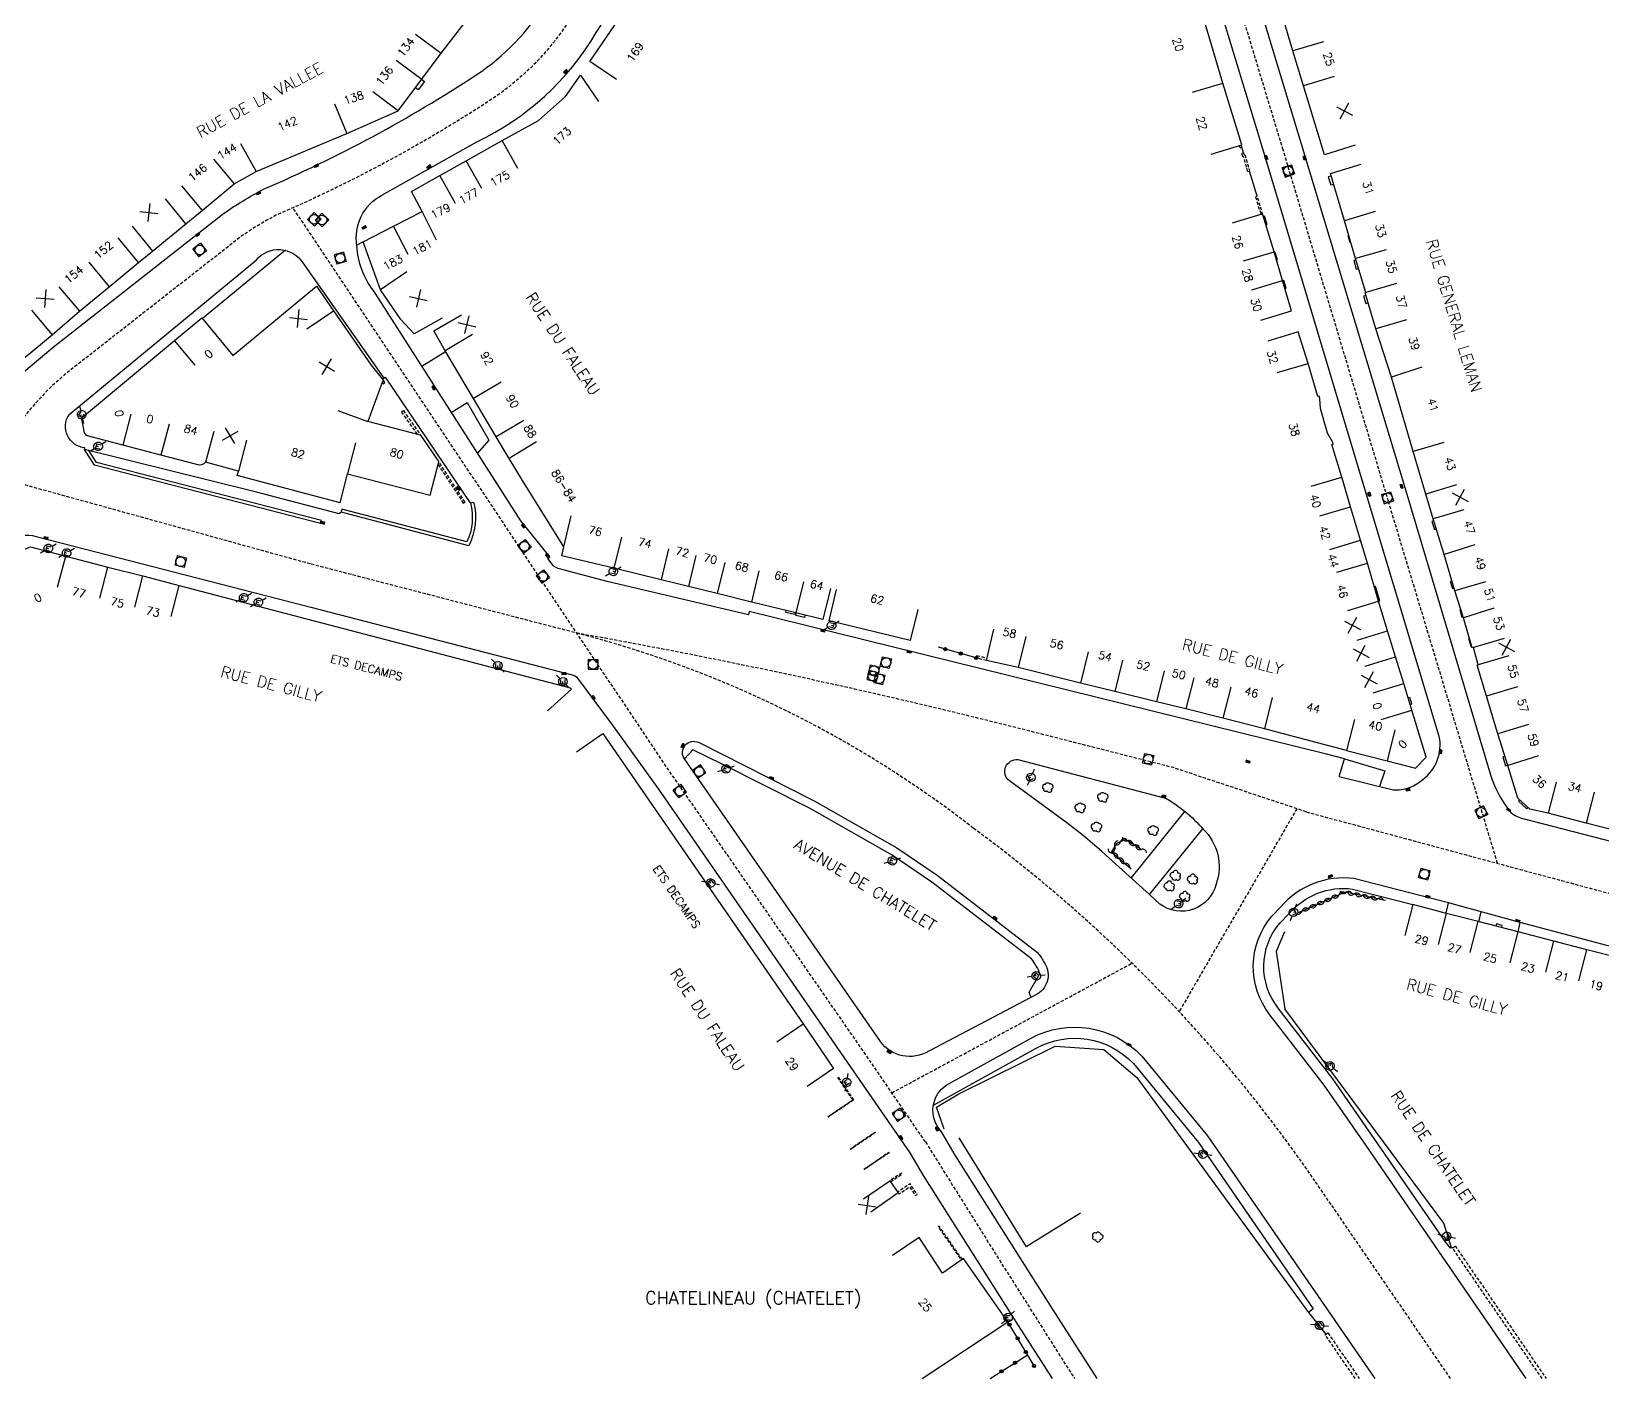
# Model space of a CAD drawing. Header units: millimetres. Extents: x 159999 to 161001, y 122000 to 123000.
# Drawn here: x 160338.1 to 160583.5, y 122000 to 122210.3 of the extents above; entities that cross this region are included whole.
import ezdxf
from ezdxf.enums import TextEntityAlignment as Align

# ---------------------------------------------------------------- set-up
doc = ezdxf.new("R2010")
doc.units = ezdxf.units.MM
doc.linetypes.add('DASHED', pattern=[0.75, 0.5, -0.25])
doc.layers.get('0').update_dxf_attribs({"linetype": 'CONTINUOUS'})
for name, color, linetype in [('W0001', 6, 'DASHED'), ('W0008', 7, 'CONTINUOUS'), ('W0100', 7, 'CONTINUOUS'), ('W0112', 1, 'DASHED'), ('W0300', 7, 'CONTINUOUS'), ('W0302', 3, 'CONTINUOUS'), ('W0310', 3, 'CONTINUOUS'), ('W0322', 7, 'CONTINUOUS'), ('W0334', 7, 'CONTINUOUS'), ('W0400', 7, 'CONTINUOUS'), ('W0420', 7, 'CONTINUOUS'), ('W0471', 7, 'CONTINUOUS'), ('W0980', 7, 'CONTINUOUS'), ('W0984', 7, 'CONTINUOUS'), ('W0989', 7, 'CONTINUOUS'), ('W0991', 7, 'CONTINUOUS'), ('W1102', 7, 'CONTINUOUS')]:
    doc.layers.add(name, color=color, linetype=linetype)
doc.styles.get("Standard").update_dxf_attribs({"font": 'romans.shx', "width": 0.85})

# ---------------------------------------------------------------- blocks, each defined once
blk = doc.blocks.new('t991o')
at = {"color": 0, "linetype": 'Continuous'}
for p, q in [((-1, 1), (1, -1)), ((-1, -1), (1, 1))]:
    blk.add_line(p, q, dxfattribs=at)
blk = doc.blocks.new('t310o')
at = {"color": 0, "linetype": 'Continuous'}
for centre, start, end in [((-0.5, 0.38), 216.8699, 323.1304), ((0.5, -0.37), 36.8699, 143.1303)]:
    blk.add_arc(centre, 0.625, start, end, dxfattribs=at)
blk = doc.blocks.new('T300')
for p, q in [((-0.8, 0.51), (-0.86, 0.34)), ((-0.86, 0.34), (-0.86, 0.17)), ((-0.86, 0.17), (-0.74, 0.06)), ((-0.69, 0.63), (-0.8, 0.51)), ((-0.8, -0.06), (-0.74, 0.06)), ((-0.74, 0.06), (-0.69, 0.11)), ((-0.57, 0.69), (-0.69, 0.63)), ((-0.46, 0.69), (-0.57, 0.69)), ((-0.29, 0.63), (-0.46, 0.69)), ((-0.29, 0.63), (-0.17, 0.74)), ((-0.23, 0.57), (-0.29, 0.63)), ((-0.17, 0.74), (-0.06, 0.8)), ((-0.06, 0.8), (0.06, 0.8)), ((0.06, 0.8), (0.23, 0.74)), ((0.23, 0.74), (0.34, 0.63)), ((0.34, 0.63), (0.4, 0.51)), ((0.46, 0.46), (0.34, 0.46)), ((0.4, 0.51), (0.4, 0.46)), ((0.57, 0.4), (0.46, 0.46)), ((0.57, 0.4), (0.69, 0.29)), ((0.69, 0.29), (0.74, 0.17)), ((0.74, 0.06), (0.69, -0.17)), ((0.74, 0.17), (0.74, 0.06)), ((-0.8, -0.17), (-0.8, -0.06)), ((-0.8, -0.23), (-0.8, -0.17)), ((-0.74, -0.34), (-0.8, -0.23)), ((-0.69, -0.4), (-0.74, -0.34)), ((-0.51, -0.46), (-0.69, -0.4)), ((-0.4, -0.46), (-0.51, -0.46)), ((-0.4, -0.46), (-0.34, -0.46)), ((-0.34, -0.46), (-0.34, -0.4)), ((-0.34, -0.51), (-0.34, -0.46)), ((-0.29, -0.63), (-0.34, -0.51)), ((-0.17, -0.74), (-0.29, -0.63)), ((-0.06, -0.8), (-0.17, -0.74)), ((0.06, -0.8), (-0.06, -0.8)), ((0.17, -0.74), (0.06, -0.8)), ((0.23, -0.69), (0.17, -0.74)), ((0.29, -0.46), (0.23, -0.46)), ((0.29, -0.63), (0.23, -0.69)), ((0.46, -0.4), (0.29, -0.46)), ((0.34, -0.51), (0.29, -0.63)), ((0.34, -0.51), (0.34, -0.46)), ((0.57, -0.34), (0.46, -0.4)), ((0.63, -0.29), (0.57, -0.34)), ((0.69, -0.17), (0.63, -0.29))]:
    blk.add_line(p, q)
blk = doc.blocks.new('T471')
for p, q in [((-0.333334, 0.333334), (-0.333334, -0.333334)), ((-0.333334, 0.333334), (0.333334, 0.333334)), ((-0.333334, 0), (0, 0)), ((0.500001, 0.500001), (1.000002, 1.000002)), ((-0.500001, -0.500001), (-1.000002, -1.000002)), ((-0.333334, -0.333334), (0.333334, -0.333334))]:
    blk.add_line(p, q)
blk.add_ellipse((0, 0), major_axis=(0.471405, 0.471405), ratio=1, start_param=5.4977871438, end_param=11.780972451)
blk = doc.blocks.new('t322o')
at = {"color": 0, "linetype": 'Continuous'}
for radius in [0.25, 0.15]:
    blk.add_circle((0, 0), radius, dxfattribs=at)
blk = doc.blocks.new('T400')
for p, q in [((-0.15, 0.3), (0.15, 0.3)), ((-0.15, -0.25), (-0.15, 0.3)), ((-0.15, 0.15), (0.15, 0.15)), ((-0.15, 0), (0.15, 0)), ((0.15, 0.3), (0.15, -0.25)), ((-0.15, -0.15), (0.15, -0.15)), ((-0.15, -0.25), (-0.15, -0.3)), ((-0.15, -0.3), (0.15, -0.3)), ((0.15, -0.3), (0.15, -0.25))]:
    blk.add_line(p, q)
blk = doc.blocks.new('T420')
for p, q in [((0.75, 0.75), (-0.75, 0.75)), ((-0.75, 0.75), (-0.75, -0.75)), ((0.75, 0.75), (0.75, -0.75)), ((0.75, -0.75), (-0.75, -0.75))]:
    blk.add_line(p, q)
blk.add_ellipse((0, 0), major_axis=(-0.53, 0.53), ratio=1, start_param=3.926991, end_param=10.210176)

msp = doc.modelspace()

# ---------------------------------------------------------------- linework, layer by layer
at = {"layer": 'W0001'}
for points in [[(160567.06, 122080.46), (160550.02, 122136.98), (160533.58, 122191.84), (160525.76, 122217.65, -0.307898), (160530.5, 122231.22), (160561.57, 122246.84), (160607.92, 122270.09), (160645.46, 122288.98)], [(160559.73, 122000), (160538.55, 122030.85, 0.083942), (160485.17, 122085.96, 0.102373), (160423.62, 122116.3), (160381.64, 122127.2), (160319.08, 122144.5), (160270.88, 122156.8, -0.101649), (160261.67, 122161.12, 0.098379), (160252.46, 122165.51), (160241.29, 122168.35, 0.095436), (160231.1, 122168.95, -0.0979), (160220.91, 122169.6), (160162.45, 122184.55), (160039.89, 122216.09), (160000, 122226.59)]]:
    msp.add_lwpolyline(points, format="xyb", dxfattribs=at)
at = {"layer": 'W0001', "flags": 128}
for points in [[(160439.93, 122236.97), (160422.31, 122212.43, -0.105189), (160410.04, 122199.8, -0.043309), (160376.27, 122181.64, 0.03387), (160370.78, 122178.29), (160344.29, 122157.56, 0.124475), (160331.52, 122141.06, -0.054371), (160320.3, 122115.2), (160312.84, 122102.11)], [(160537.19, 122088.49), (160516.39, 122095.4), (160493.3, 122101.27, 0.018164), (160423.27, 122116.39, 3.302772)]]:
    msp.add_lwpolyline(points, format="xyb", dxfattribs=at)
for points in [[(160477.71, 122036.95), (160468.16, 122050.9), (160437.58, 122095.05), (160423.27, 122116.39), (160388.81, 122168.01), (160378.93, 122182.81)], [(160535.72, 122088.98), (160517.34, 122057.3)], [(160537.19, 122088.49), (160587.4, 122074.98), (160611.22, 122069.59), (160683.03, 122049.72)], [(160472.46, 122044.62), (160509.98, 122064.86)], [(160477.71, 122036.95), (160488.66, 122019.46), (160500.98, 122000)]]:
    msp.add_lwpolyline(points, dxfattribs=at)
at = {"layer": 'W0008'}
for points in [[(160608.28, 122266.89), (160562.98, 122244.21), (160532.1, 122228.66, 0.300008), (160528.65, 122218.47), (160536.91, 122191.08), (160552.72, 122138.59), (160565.96, 122094.28, 0.096365), (160569.13, 122088.39, 0.096166), (160571.01, 122087.43), (160588.12, 122083.04)], [(160542.34, 122094.03), (160550.78, 122091.91, 0.015325), (160551.13, 122091.91, 0.188026), (160555.39, 122093.55, 0.292962), (160557.95, 122100.26), (160547.15, 122136.11), (160530.7, 122190.98), (160523.05, 122216.2, 0.234079), (160514.46, 122225.83), (160494.33, 122235.23), (160480.92, 122241.56), (160458.87, 122251.93, 0.309908), (160452.79, 122249.95), (160449.84, 122245.49), (160442.85, 122235.05)], [(160000, 122234.53), (160041.82, 122223.52), (160172.38, 122189.93), (160172.28, 122189.62), (160181.43, 122187.25), (160210.34, 122179.93), (160210.41, 122180.21), (160222.49, 122177.12), (160225.86, 122175.14), (160230.1, 122173.43), (160236.38, 122171.81), (160255.64, 122166.93), (160259.57, 122166.89), (160262.8, 122166.82), (160303.65, 122156.36), (160326.45, 122150.52, 0.157422), (160329.96, 122151.42), (160341.46, 122161.06), (160368.09, 122181.9, -0.035226), (160374.34, 122185.71, 0.043465), (160407.55, 122203.55, 0.105422), (160418.53, 122214.88), (160431.41, 122234.2), (160435.31, 122240.08)], [(160542.34, 122094.03), (160543.16, 122096.75), (160540.33, 122097.49), (160450.2, 122119.78), (160450.07, 122119.25), (160428.01, 122124.48), (160420.35, 122126.5, -0.132295), (160419.56, 122126.97), (160418.71, 122128.06), (160419.05, 122128.3), (160414.5, 122133.92), (160391.49, 122169.89, -0.153466), (160388.92, 122176.85, -0.323415), (160392.82, 122184.8), (160407.66, 122193.12, 0.148849), (160426.3, 122210.16), (160440.26, 122231.17), (160442.85, 122235.05)], [(160316.06, 122100.19), (160331.02, 122125.28), (160334.41, 122130.57, -0.26672), (160338.83, 122131.47), (160341.03, 122130.9), (160381.74, 122120.46), (160422.09, 122109.98, -0.128347), (160423.19, 122109.56), (160428.94, 122101.88), (160435.99, 122092.01), (160475.28, 122035.26)], [(160601.24, 122000), (160603.11, 122001.43, 0.281068), (160605, 122006.37), (160600.12, 122039.43), (160598.74, 122048.59), (160597.05, 122060.5, 0.357336), (160591.88, 122065.57), (160586.68, 122066.93), (160570.6, 122071.23), (160559.38, 122074.28), (160554.91, 122075.45), (160544.63, 122078.08, 0.253786), (160533.19, 122073.64)], [(160571.55, 122000), (160546.56, 122036.39), (160539.99, 122045.82), (160531.5, 122056.82, -0.355026), (160531.78, 122072.17), (160533.19, 122073.64)], [(160480.14, 122038.63, -0.463506), (160481.04, 122045.87), (160494.13, 122053.12, -0.341785), (160511.49, 122050.35), (160521.77, 122037.9), (160547.91, 122000)]]:
    msp.add_lwpolyline(points, format="xyb", dxfattribs=at)
for points in [[(160343.96, 122150.53), (160373.2, 122174.65, -0.510654), (160380.48, 122174.2), (160393.1, 122156.2), (160393.33, 122156.37), (160406.56, 122136.79), (160406.64, 122136.72), (160407.13, 122136.85, -0.186359), (160406.37, 122130.05), (160387.06, 122135.12), (160386.45, 122135.28), (160386.14, 122135.03), (160373.21, 122138.43), (160346.34, 122145.08), (160346.42, 122145.33, -0.566506)], [(160478.23, 122051.13, -0.394132), (160470.67, 122052.64), (160470.67, 122052.59), (160470.67, 122052.64), (160440.07, 122096.77, -0.752444), (160442.26, 122099.35), (160460.34, 122090.23), (160473.22, 122082.86), (160479.52, 122078.6), (160495.19, 122066.54, -0.066216), (160496.14, 122065.14, -0.447959), (160495.16, 122060)], [(160512.71, 122075.6), (160505.24, 122082.29), (160502.32, 122084.81), (160499.79, 122086.79), (160490.82, 122093.31, -0.751037), (160492.16, 122096.66), (160515.21, 122090.64, -0.083245), (160521.04, 122085.83, -0.29897), (160523.09, 122077.21, -0.53959), (160514.34, 122074.08)]]:
    msp.add_lwpolyline(points, format="xyb", close=True, dxfattribs=at)
for points in [[(160383.25, 122133.49), (160347.93, 122142.64), (160346.34, 122145.08)], [(160419.75, 122126.8), (160419.75, 122126.8), (160419.75, 122126.8)]]:
    msp.add_lwpolyline(points, dxfattribs=at)
at = {"layer": 'W0008', "flags": 128}
for points in [[(160504.53, 122000), (160497.2, 122011.48), (160482.36, 122034.9), (160480.14, 122038.63)], [(160475.28, 122035.26), (160477.35, 122031.73), (160492.2, 122008.3), (160497.51, 122000)]]:
    msp.add_lwpolyline(points, dxfattribs=at)
at = {"layer": 'W0100'}
for points in [[(160544.81, 122192.57), (160540.03, 122191.1), (160536.74, 122201.85), (160535.11, 122207.31), (160533.15, 122213.83), (160530.37, 122222.84), (160531.4, 122225.01), (160535.77, 122227.15), (160540.76, 122229.63), (160545.68, 122232.15), (160551.08, 122234.87), (160556.74, 122237.72), (160562.59, 122240.62), (160568.26, 122243.51), (160574.17, 122246.41), (160579.54, 122249.1), (160584.93, 122251.81)], [(160429.44, 122202.84), (160425.31, 122205.66), (160431.17, 122214.25), (160435.64, 122220.91), (160437.79, 122223.98), (160441.19, 122228.92), (160444.66, 122233.84)], [(160361.53, 122186.24), (160364.73, 122182.39), (160369.73, 122186.56), (160373.17, 122188.5), (160387.35, 122194.41), (160395.38, 122197.96), (160399.05, 122202.87), (160402.08, 122206.95), (160405.29, 122211.1), (160408.26, 122214.93), (160411.91, 122219.65), (160417.06, 122215.65), (160419.76, 122219.56), (160421.55, 122222.21), (160417.41, 122225.01)], [(160402.21, 122165.6), (160397.87, 122163.11), (160395.77, 122165.36), (160392.59, 122169.98), (160389.88, 122177.51), (160394.6, 122179.96), (160399.08, 122182.23), (160397.45, 122185.38), (160401.85, 122187.84), (160406, 122190.16), (160411.62, 122193.31), (160417.26, 122196.45), (160421.48, 122200.19), (160423.82, 122203.54)], [(160423.82, 122203.54), (160426.66, 122199.42)], [(160585.57, 122085.5), (160580.89, 122086.71), (160574.95, 122088.26), (160572.13, 122088.92), (160570.23, 122090.65), (160568.67, 122095.72), (160567.1, 122100.69), (160565.32, 122106.54), (160563.87, 122111.4), (160564.04, 122111.44), (160563.29, 122114.13), (160563.12, 122114.09), (160561.74, 122118.78), (160560.4, 122123.01), (160558.75, 122128.68), (160557, 122134.24), (160555.85, 122138.12), (160553.88, 122144.74), (160550.5, 122156.35), (160548.03, 122163.9), (160546.37, 122169.54), (160546.47, 122169.57), (160544.89, 122174.87), (160543.16, 122180.78), (160540.95, 122188.18), (160545.74, 122189.61)], [(160353.79, 122179.94), (160356.96, 122176.06), (160362.18, 122180.32), (160359.01, 122184.2)], [(160530.1, 122165.26), (160534.88, 122166.71), (160533.45, 122171.47), (160532.17, 122175.91), (160530.42, 122181.7), (160530.3, 122181.66), (160530.25, 122181.81), (160525.59, 122180.41)], [(160294.15, 122171.89), (160292.92, 122167.04), (160303.85, 122164.28), (160302.51, 122159), (160307.53, 122157.73), (160312.03, 122156.57), (160316.48, 122155.44), (160320.98, 122154.3), (160327.23, 122152.51), (160329.62, 122153.12), (160332.14, 122155.29), (160335.29, 122157.99), (160341.3, 122162.99), (160345.58, 122166.65), (160350.2, 122170.46), (160354.8, 122174.26), (160351.62, 122178.12)], [(160462.87, 122123.39), (160461.68, 122118.54), (160457.47, 122119.57), (160450.52, 122121.25), (160445.17, 122122.61), (160440.7, 122123.68), (160436.42, 122124.71), (160429.03, 122126.52), (160420.91, 122128.46), (160421.24, 122129.86), (160414.77, 122140.21), (160412.68, 122143.66), (160410.67, 122147.04), (160407.14, 122153.04), (160402.69, 122160.49), (160400.9, 122163.61), (160405.24, 122166.09)], [(160543.49, 122098.05), (160549.8, 122096.47), (160554.27, 122095.3), (160555.89, 122097.05), (160553.69, 122104.36), (160552.44, 122108.53), (160551.15, 122112.69), (160549.89, 122116.78), (160548.47, 122121.39), (160546.74, 122127.34), (160545.64, 122130.91), (160544.11, 122136.13), (160542.75, 122140.75), (160541.19, 122145.83), (160541.39, 122145.91), (160541.28, 122146.28), (160540.52, 122147.64), (160539.39, 122151.46), (160539.29, 122153.01), (160539.18, 122153.38), (160538.97, 122153.34), (160537.46, 122158.49), (160535.94, 122163.45), (160531.16, 122161.99)], [(160392.9, 122155.69), (160390.64, 122149.44)], [(160398.85, 122147.33), (160390.64, 122149.44)], [(160398.86, 122147.32), (160401.71, 122143.14)], [(160386.27, 122136.75), (160387.44, 122141.27), (160400.35, 122137.94), (160401.69, 122143.16)], [(160335.16, 122116.92), (160330.31, 122118.13), (160331.14, 122121.47), (160335.65, 122128.98), (160337.91, 122129.89), (160343.44, 122128.42), (160350.02, 122126.72), (160355.46, 122125.32), (160361.16, 122123.84), (160422.23, 122107.83), (160422.41, 122107.63), (160418.7, 122104.28)], [(160476.53, 122120.1), (160475.34, 122115.25), (160462.65, 122118.33), (160463.83, 122123.19)], [(160543.49, 122098.05), (160530.65, 122101.47), (160524.15, 122103.14), (160518.4, 122104.59), (160513.82, 122105.67), (160507.27, 122107.3), (160501.93, 122108.6), (160492.18, 122111.01), (160487.27, 122112.11), (160488.37, 122116.99)], [(160423.22, 122097.87), (160427.34, 122100.71), (160458.61, 122055.4), (160463.37, 122048.44), (160459.24, 122045.62)], [(160586.76, 122051.17), (160597.06, 122048.3), (160597.27, 122048.34), (160596.46, 122053.87), (160592.98, 122054.84), (160594.96, 122061.95), (160593.81, 122063.73), (160586.38, 122065.57), (160581, 122066.96), (160575.86, 122068.29), (160570.29, 122069.75), (160564.05, 122071.36), (160559.11, 122072.64), (160553.83, 122074.02), (160552.56, 122069.18)]]:
    msp.add_lwpolyline(points, dxfattribs=at)
for points in [[(160522.34, 122191.16), (160527.12, 122192.62), (160524.18, 122202.29), (160519.76, 122217.1), (160519.21, 122219.18), (160517.37, 122221.2), (160514.27, 122222.63), (160507.46, 122225.85), (160501.8, 122228.53), (160494.51, 122231.9), (160488.94, 122234.49), (160483.31, 122237.15), (160479.37, 122239.01), (160475.8, 122240.69), (160470.93, 122242.96), (160463.92, 122246.28), (160457.74, 122249.22, 0.146368), (160457.35, 122249.22), (160455.18, 122248.59, 0.205282), (160454.74, 122248.32), (160449.81, 122241.35), (160444.66, 122233.84)], [(160386.29, 122136.74), (160370.22, 122141.02), (160370.4, 122141.7), (160365.26, 122143.07, -0.321067), (160363.91, 122142.72), (160358.3, 122144.21), (160352.36, 122145.74), (160346.85, 122147.2, -0.236932), (160346.37, 122147.69), (160345.98, 122149.54, -0.309716), (160346.34, 122150.38), (160360.44, 122162.07), (160364.7, 122165.62), (160369.52, 122159.77), (160382.61, 122170.55), (160385.23, 122166.74), (160391.13, 122158.23), (160393.05, 122155.83), (160392.9, 122155.69)]]:
    msp.add_lwpolyline(points, format="xyb", dxfattribs=at)
at = {"layer": 'W0100', "flags": 128}
for points in [[(160468.05, 122028.05), (160472.17, 122030.87), (160473.46, 122029)], [(160473.45, 122029), (160469.17, 122026)], [(160477.21, 122000), (160490.57, 122008.86), (160483.66, 122018.77), (160480.38, 122016.48), (160476.71, 122022.01), (160472.55, 122019.24)]]:
    msp.add_lwpolyline(points, dxfattribs=at)
at = {"layer": 'W0112'}
for points in [[(160526.73, 122192.49), (160526.85, 122192.18), (160527.11, 122192.28), (160527, 122192.58)], [(160530.42, 122181.7), (160529.52, 122184.6), (160529.25, 122184.52), (160530.11, 122181.77)], [(160392.85, 122155.55), (160393.02, 122155.33), (160393.28, 122155.51), (160393.05, 122155.83)], [(160398.37, 122147.45), (160395.9, 122150.95), (160396.17, 122151.14), (160398.86, 122147.32)], [(160401.58, 122142.74), (160405.53, 122136.68), (160405.8, 122136.85), (160401.69, 122143.16)], [(160487.27, 122112.11), (160485.62, 122112.52), (160485.72, 122112.91), (160487.36, 122112.5)], [(160462.48, 122040.88), (160466.35, 122043.53), (160464.04, 122046.99), (160464.11, 122047.03), (160466.46, 122043.51), (160462.52, 122040.81)], [(160465.93, 122035.82), (160469.84, 122038.49), (160469.89, 122038.42), (160465.98, 122035.75)], [(160468.07, 122032.69), (160471.98, 122035.33), (160472.02, 122035.26), (160468.12, 122032.62)], [(160574.03, 122000), (160560.01, 122020.41), (160560.44, 122020.7), (160574.66, 122000)]]:
    msp.add_lwpolyline(points, dxfattribs=at)
msp.add_lwpolyline([(160527.37, 122191.41), (160527.47, 122191.08), (160527.61, 122191.1), (160528.33, 122188.52), (160528.06, 122188.44), (160527.41, 122190.79), (160527.28, 122190.77), (160527.1, 122191.32)], close=True, dxfattribs=at)
at = {"layer": 'W0112', "flags": 128}
msp.add_lwpolyline([(160472.27, 122030.73), (160474.06, 122031.95), (160473.96, 122032.09), (160472.17, 122030.87)], close=True, dxfattribs=at)
for points in [[(160473.45, 122029), (160473.58, 122028.82), (160475.22, 122029.93), (160476.13, 122028.57), (160476.42, 122028.77), (160475.31, 122030.43), (160473.38, 122029.11)], [(160483.45, 122018.62), (160479.85, 122023.8), (160479.7, 122023.7), (160483.31, 122018.52)]]:
    msp.add_lwpolyline(points, dxfattribs=at)
at = {"layer": 'W0112'}
msp.add_lwpolyline([(160544.84, 122000), (160540.14, 122006.83), (160540.57, 122007.13), (160545.47, 122000, -0.243764)], format="xyb", dxfattribs=at)
at = {"layer": 'W0302'}
for p in [(160482.92, 122037.6), (160501.94, 122025.81)]:
    msp.add_line(p, (160493.42, 122020.56), dxfattribs=at)
for points in [[(160533.77, 122069.73), (160532.51, 122066.71), (160533.86, 122057.71)], [(160559.87, 122020.39), (160558.65, 122024.25), (160533.86, 122057.71)], [(160480.62, 122038.96), (160479.43, 122042.36), (160482.9, 122044.45), (160497.95, 122051.92), (160505.56, 122051.38), (160510.73, 122047.03), (160537.55, 122010.33)]]:
    msp.add_lwpolyline(points, dxfattribs=at)
at = {"layer": 'W0310'}
for points in [[(160511.41, 122082.63), (160508.97, 122084.19), (160507.53, 122083.54), (160506.79, 122082.24), (160509.85, 122079.58)], [(160549.55, 122074.64), (160543.27, 122075.94), (160535.81, 122072.69)]]:
    msp.add_lwpolyline(points, dxfattribs=at)
at = {"layer": 'W0322'}
msp.add_lwpolyline([(160485.62, 122112.52), (160479.76, 122114.18)], dxfattribs=at)
at = {"layer": 'W0322', "flags": 128}
for points in [[(160494.67, 122001.98), (160490.57, 122008.86)], [(160487.82, 122000), (160493.61, 122003.67)]]:
    msp.add_lwpolyline(points, dxfattribs=at)
at = {"layer": 'W0334'}
for points in [[(160399.05, 122202.86), (160399.47, 122202.55), (160398.49, 122201.25), (160398.08, 122201.56)], [(160527.37, 122191.41), (160527.11, 122192.28)], [(160529.52, 122184.6), (160528.33, 122188.52)], [(160541.07, 122187.77), (160540.62, 122187.63), (160541.02, 122186.37), (160541.45, 122186.5)], [(160362.18, 122180.32), (160364.73, 122182.39)], [(160530.89, 122180.16), (160531.09, 122180.22), (160530.68, 122181.51), (160530.5, 122181.45)], [(160377.74, 122176.17), (160364.8, 122165.5)], [(160389.88, 122177.51), (160388.9, 122177)], [(160543.82, 122178.53), (160543.66, 122178.48), (160543.98, 122177.45), (160544.12, 122177.5)], [(160354.8, 122174.26), (160356.96, 122176.06)], [(160532.53, 122174.65), (160532.69, 122174.69), (160532.33, 122175.85), (160532.19, 122175.81)], [(160544.96, 122174.65), (160544.64, 122174.56), (160545, 122173.23), (160545.35, 122173.34)], [(160533.83, 122170.19), (160534.04, 122170.25), (160533.66, 122171.47), (160533.47, 122171.41)], [(160546.5, 122169.12), (160546.15, 122169.02), (160546.51, 122167.88), (160546.83, 122167.97)], [(160399.03, 122158.1), (160402.75, 122160.39)], [(160393.1, 122156.2), (160392.9, 122156.02)], [(160403.65, 122150.87), (160406.12, 122152.4), (160409.52, 122146.55), (160407.73, 122144.5)], [(160383.23, 122133.57), (160383.37, 122133.96), (160348.24, 122143.06), (160347.03, 122144.91)], [(160557.09, 122133.95), (160556.8, 122133.85), (160557.19, 122132.57), (160557.49, 122132.67)], [(160548.47, 122121.4), (160548.66, 122121.46), (160547.99, 122123.66), (160547.82, 122123.61)], [(160559.95, 122124.56), (160559.67, 122124.48), (160560.01, 122123.34), (160560.28, 122123.42)], [(160457.34, 122119.6), (160457.27, 122119.31), (160455.91, 122119.63), (160455.98, 122119.93)], [(160561.31, 122120.13), (160561.18, 122120.09), (160561.51, 122118.87), (160561.69, 122118.93)], [(160458.89, 122119.22), (160458.8, 122118.86), (160457.48, 122119.17), (160457.57, 122119.54)], [(160562.68, 122115.59), (160562.52, 122115.54), (160562.94, 122114.25), (160563.07, 122114.28)], [(160553.44, 122105.22), (160553.65, 122105.29), (160553.34, 122106.35), (160553.12, 122106.29)], [(160568.2, 122097.2), (160567.87, 122097.1), (160568.3, 122095.69), (160568.64, 122095.8)], [(160571.84, 122089.18), (160571.64, 122088.97), (160570.33, 122090.16), (160570.53, 122090.37)], [(160509.85, 122078.16), (160518.23, 122088.56)], [(160512.71, 122075.6), (160521.04, 122085.83)], [(160559.06, 122072.65), (160559.38, 122074.28)], [(160564.15, 122071.34), (160564.48, 122072.89)], [(160567.71, 122070.41), (160567.8, 122070.75), (160566.92, 122071.03), (160566.82, 122070.64)], [(160570.29, 122069.74), (160570.6, 122071.23)], [(160538.29, 122010.87), (160537.55, 122010.33), (160540.25, 122006.91)]]:
    msp.add_lwpolyline(points, dxfattribs=at)
for points in [[(160406.64, 122136.72, -0.174735), (160406.1, 122130.65), (160386.58, 122135.77), (160386.45, 122135.28)], [(160494.23, 122059.52), (160493.91, 122060.34), (160495.5, 122063.12, 0.166037), (160494.99, 122064.41, 0.067111), (160494.25, 122065.55), (160478.73, 122077.5), (160472.5, 122081.71), (160459.69, 122089.03), (160445.86, 122096.01), (160441.37, 122098.16), (160440.07, 122096.78)], [(160560.01, 122020.41), (160559.69, 122020.36), (160558.86, 122021.39), (160547.92, 122037.33), (160541.32, 122046.8), (160532.8, 122057.84, -0.355164), (160533.04, 122071.11), (160534.46, 122072.57, -0.253786), (160544.42, 122076.44), (160553.83, 122074.02)], [(160478.95, 122042.71), (160494.98, 122051.59, -0.340479), (160510.18, 122049.2), (160520.37, 122036.85), (160538.29, 122010.87)]]:
    msp.add_lwpolyline(points, format="xyb", dxfattribs=at)
at = {"layer": 'W0334', "flags": 128}
msp.add_lwpolyline([(160543.16, 122096.75), (160549.46, 122094.91), (160548.65, 122092.45)], dxfattribs=at)
at = {"layer": 'W1102'}
for p, q in [((160398.07, 122209.93), (160402.08, 122206.95)), ((160539.9, 122208.74), (160535.11, 122207.31)), ((160395.05, 122205.86), (160399.05, 122202.87)), ((160541.52, 122203.32), (160536.74, 122201.85)), ((160391.38, 122200.97), (160395.39, 122197.97)), ((160519.4, 122200.84), (160524.18, 122202.29)), ((160385.42, 122199.03), (160387.35, 122194.41)), ((160370.71, 122192.86), (160373.17, 122188.5)), ((160414.06, 122188.95), (160411.62, 122193.31)), ((160366.53, 122190.4), (160369.73, 122186.56)), ((160408.44, 122185.8), (160406, 122190.16)), ((160404.3, 122183.48), (160401.85, 122187.84)), ((160401.34, 122177.77), (160399.08, 122182.23)), ((160547.95, 122182.21), (160543.16, 122180.78)), ((160396.9, 122175.52), (160394.6, 122179.96)), ((160549.69, 122176.27), (160544.89, 122174.87)), ((160347.02, 122174.32), (160350.2, 122170.46)), ((160527.36, 122174.53), (160532.17, 122175.91)), ((160396.71, 122172.81), (160392.59, 122169.98)), ((160528.66, 122170.02), (160533.45, 122171.47)), ((160342.33, 122170.45), (160345.58, 122166.65)), ((160551.27, 122170.97), (160546.47, 122169.57)), ((160338.1, 122166.84), (160341.3, 122162.99)), ((160381.11, 122163.91), (160385.23, 122166.74)), ((160552.83, 122165.32), (160548.03, 122163.9)), ((160363.63, 122158.22), (160360.44, 122162.07)), ((160406.98, 122163.05), (160402.69, 122160.49)), ((160532.66, 122157.08), (160537.46, 122158.49)), ((160555.25, 122157.91), (160550.5, 122156.35)), ((160411.45, 122155.58), (160407.14, 122153.04)), ((160353.61, 122150.59), (160352.36, 122145.74)), ((160385.94, 122151.14), (160390.64, 122149.44)), ((160414.97, 122149.6), (160410.67, 122147.04)), ((160359.59, 122149.04), (160358.3, 122144.21)), ((160366.55, 122147.9), (160365.26, 122143.07)), ((160371.68, 122146.53), (160370.4, 122141.7)), ((160388.69, 122146.11), (160387.44, 122141.27)), ((160416.96, 122146.25), (160412.68, 122143.66)), ((160558.68, 122146.14), (160553.88, 122144.74)), ((160537.95, 122139.34), (160542.75, 122140.75)), ((160560.64, 122139.55), (160555.85, 122138.12)), ((160421.24, 122129.86), (160422.4, 122134.73)), ((160539.31, 122134.72), (160544.11, 122136.13)), ((160561.79, 122135.66), (160557, 122134.24)), ((160430.22, 122131.38), (160429.03, 122126.52)), ((160437.59, 122129.57), (160436.42, 122124.71)), ((160540.86, 122129.43), (160545.64, 122130.91)), ((160563.52, 122130.18), (160558.75, 122128.68)), ((160342.16, 122123.58), (160343.44, 122128.42)), ((160441.87, 122128.54), (160440.7, 122123.68)), ((160446.4, 122127.45), (160445.17, 122122.61)), ((160541.94, 122125.94), (160546.74, 122127.34)), ((160348.77, 122121.88), (160350.02, 122126.72)), ((160354.2, 122120.47), (160355.46, 122125.32)), ((160451.7, 122126.11), (160450.52, 122121.25)), ((160359.91, 122119), (160361.16, 122123.84)), ((160458.66, 122124.43), (160457.47, 122119.57)), ((160565.2, 122124.41), (160560.4, 122123.01)), ((160543.69, 122119.91), (160548.47, 122121.39)), ((160566.5, 122120.28), (160561.74, 122118.78)), ((160493.38, 122115.86), (160492.18, 122111.01)), ((160545.12, 122115.31), (160549.89, 122116.78)), ((160568.09, 122115.55), (160563.29, 122114.13)), ((160503.11, 122113.46), (160501.93, 122108.6)), ((160546.38, 122111.22), (160551.15, 122112.69)), ((160568.83, 122112.86), (160564.04, 122111.44)), ((160508.48, 122112.15), (160507.27, 122107.3)), ((160514.97, 122110.53), (160513.82, 122105.67)), ((160519.63, 122109.44), (160518.4, 122104.59)), ((160525.39, 122107.98), (160524.15, 122103.14)), ((160547.65, 122107.09), (160552.44, 122108.53)), ((160570.18, 122107.99), (160565.32, 122106.54)), ((160531.87, 122106.32), (160530.65, 122101.47)), ((160548.91, 122102.92), (160553.69, 122104.36)), ((160551.01, 122101.32), (160549.8, 122096.47)), ((160571.89, 122102.15), (160567.1, 122100.69)), ((160573.44, 122097.22), (160568.67, 122095.72)), ((160576.22, 122093.1), (160574.95, 122088.26)), ((160582.14, 122091.55), (160580.89, 122086.71)), ((160557.86, 122067.8), (160559.11, 122072.64)), ((160562.8, 122066.52), (160564.05, 122071.36)), ((160569.02, 122064.91), (160570.29, 122069.75)), ((160574.61, 122063.44), (160575.86, 122068.29)), ((160579.74, 122062.12), (160581, 122066.96)), ((160454.5, 122052.56), (160458.61, 122055.4))]:
    msp.add_line(p, q, dxfattribs=at)
at = {"layer": 'W1102', "flags": 128}
msp.add_lwpolyline([(160544.71, 122102.9), (160543.49, 122098.05)], dxfattribs=at)

# ---------------------------------------------------------------- block references
at = {"layer": 'W0300'}
for p, rotation in [((160496.9, 122092.27), 20.9907066218206), ((160505.49, 122090.75), 20.9907066218206), ((160501.95, 122089.1), 20.9907066218206), ((160504.52, 122086.11), 20.9907066218206), ((160513.37, 122085.56), 20.9907066218206), ((160516.69, 122078.59), 172.3604327372639), ((160519.39, 122078.01), 172.3604327372639), ((160515.74, 122076.94), 172.3604327372639), ((160518.16, 122075.31), 172.3604327372639)]:
    msp.add_blockref('T300', p, dxfattribs=dict(at, rotation=rotation))
msp.add_blockref('T300', (160504.65, 122022.09), dxfattribs=at)
at = {"layer": 'W0310'}
for p, rotation in [((160507, 122082.06), 318.890156323632), ((160507.27, 122083.09), 240.668988357431), ((160508.19, 122083.84), 204.139399738597), ((160509.3, 122083.98), 147.228247322238), ((160510.35, 122083.3), 147.228247322238), ((160511.41, 122082.63), 147.228247322238), ((160507.95, 122081.24), 318.890156323632), ((160508.89, 122080.42), 318.890156323632), ((160541.12, 122075), 203.4999876961916), ((160542.27, 122075.5), 203.4999876961916), ((160543.42, 122075.9), 168.3689870727495), ((160544.65, 122075.65), 168.3689870727495), ((160545.87, 122075.4), 168.3689870727495), ((160547.1, 122075.15), 168.3689870727495), ((160536.54, 122073.01), 203.4999876961916), ((160537.68, 122073.51), 203.4999876961916), ((160538.83, 122074), 203.4999876961916), ((160539.98, 122074.5), 203.4999876961916), ((160548.32, 122074.9), 168.3689870727495)]:
    msp.add_blockref('t310o', p, dxfattribs=dict(at, rotation=rotation))
at = {"layer": 'W0322'}
for p, rotation in [((160480.81, 122113.89), 164.170084469328), ((160483.22, 122113.2), 164.170084469328), ((160485.62, 122112.52), 164.170084469328), ((160490.83, 122008.42), 120.8221241970075), ((160492.11, 122006.28), 120.8221241970075), ((160493.39, 122004.13), 120.8221241970075), ((160491.71, 122002.47), 32.37519533537605), ((160494.67, 122001.98), 120.8221241970075), ((160489.6, 122001.13), 32.37519533537605)]:
    msp.add_blockref('t322o', p, dxfattribs=dict(at, rotation=rotation))
at = {"layer": 'W0400'}
for p, rotation in [((160421.47, 122204.09), 136.5898313409297), ((160530.92, 122190.67), 196.6831555295705), ((160530.94, 122190.61), 200.8413144562846), ((160536.93, 122190.57), 196.6831555295705), ((160382.58, 122189.36), 115.6909317021485), ((160400.17, 122189.24), 119.293232473767), ((160373.58, 122185.09), 119.3214839297816), ((160364.05, 122178.61), 128.0583381271371), ((160390.06, 122179.73), 117.3885170992888), ((160400.9, 122154.66), 212.608783223254), ((160404.81, 122139.06), 34.05430522917601), ((160552.08, 122139.35), 16.76203763796552), ((160547.04, 122138.06), 196.7758084654025), ((160383.55, 122133.64), 75.60915100187697), ((160414.9, 122133.16), 34.05430522917601), ((160340.37, 122131.27), 75.52307560435203), ((160418.69, 122128.49), 218.036166782895), ((160461.68, 122116.77), 256.106796766535), ((160475.15, 122113.46), 256.106796766535), ((160421.24, 122110.08), 269.8506456620825), ((160425.83, 122106.32), 36.82188853722801), ((160439.8, 122098.82), 154.2761809503204), ((160558.17, 122097.88), 167.2795907260435), ((160528.07, 122096.33), 255.602859955094), ((160453.7, 122093.76), 63.23249555180305), ((160514.96, 122090.95), 75.36454445762902), ((160553.1, 122091.94), 99.13952290196984), ((160568.78, 122088.82), 235.0539331233565), ((160540.94, 122078.43), 293.4999876961916), ((160556.14, 122075.25), 254.9203719554195), ((160488.6, 122071.89), 52.40957546131406), ((160570.22, 122071.49), 252.982836992795), ((160472.02, 122051), 235.1311515324326), ((160509.51, 122052.13), 63.883512063605), ((160479.56, 122038.98), 215.409090063493), ((160473.86, 122037.62), 34.69248139282794)]:
    msp.add_blockref('T400', p, dxfattribs=dict(at, rotation=rotation))
at = {"layer": 'W0420'}
for p, rotation in [((160534.38, 122188.57), 110.8413144562845), ((160534.37, 122188.6), 106.6831555295705), ((160382.25, 122181.02), 46.43033968944999), ((160383.45, 122180.91), 46.43033968944999), ((160364.36, 122176.21), 38.05833812713711), ((160386.3, 122174.95), 15.40222040648059), ((160549.86, 122137.54), 106.7758084654025), ((160415.07, 122129.94), 128.036166782895), ((160361.37, 122127.55), 345.528369443205), ((160417.94, 122125.23), 128.036166782895), ((160425.79, 122111.53), 90), ((160471.56, 122111.81), 166.106796766535), ((160469.49, 122109.7), 166.106796766535), ((160469.68, 122110.55), 166.106796766535), ((160470.53, 122109.26), 166.106796766535), ((160442.38, 122094.77), 305.544321124646), ((160512.51, 122096.71), 166.808314279689), ((160439.36, 122091.72), 305.544321124646), ((160564.52, 122088.42), 25.47491061627143), ((160555.64, 122078.77), 164.9203719554195), ((160473.54, 122041.18), 34.4200986574351)]:
    msp.add_blockref('T420', p, dxfattribs=dict(at, rotation=rotation))
at = {"layer": 'W0471'}
for p, rotation in [((160345.92, 122150.52), 56.0802351657966), ((160348.5, 122145.56), 348.3102271142819), ((160340.72, 122129.62), 345.523075604352), ((160343.57, 122128.92), 345.523075604352), ((160428.96, 122126.02), 166.219685434393), ((160371.21, 122121.93), 345.528369443205), ((160373.52, 122121.2), 345.528369443205), ((160463.04, 122117.61), 166.106796766535), ((160410.93, 122111.32), 90), ((160421.09, 122108.82), 90), ((160446.57, 122095.2), 334.3440515005071), ((160494.18, 122093.88), 20.9907066218206), ((160472.54, 122080.85), 333.232495551803), ((160444.14, 122077.37), 305.544321124646), ((160517.25, 122074.15), 172.3604327372639), ((160535.19, 122072.8), 203.4999876961916), ((160495.01, 122062.88), 322.409575461314), ((160540.91, 122048.81), 278.545843593971), ((160465.4, 122046.27), 34.4200986574351), ((160521.05, 122035.04), 309.52530037665), ((160559.13, 122022.2), 123.088069036932), ((160539.26, 122008.3), 309.52530037665)]:
    msp.add_blockref('T471', p, dxfattribs=dict(at, rotation=rotation))
msp.add_blockref('T471', (160490.61, 122009.53), dxfattribs=at)
at = {"layer": 'W0991'}
for p, rotation in [((160543.17, 122197.93), 17.03417242774364), ((160356.4, 122182.07), 308.628006573646), ((160340.22, 122168.65), 310.5032841058634), ((160398.53, 122168.67), 302.3436121205461), ((160379.78, 122165.52), 39.43800160285746), ((160406.12, 122164.55), 30.67965178410719), ((160384.22, 122158.01), 14.17456882703169), ((160369.12, 122147.22), 75.46123499866616), ((160561.21, 122137.62), 16.47542069504034), ((160544.4, 122117.63), 17.20224839176178), ((160568.46, 122114.2), 15.5204899888686), ((160545.75, 122113.26), 17.1076277535792), ((160547.02, 122109.15), 17.19062533207299), ((160468.61, 122027.02), 306.1740139391745)]:
    msp.add_blockref('t991o', p, dxfattribs=dict(at, rotation=rotation))

# ---------------------------------------------------------------- texts
at = {"layer": 'W0980'}
msp.add_text('CHATELINEAU (CHATELET)', height=2, dxfattribs=at).set_placement((160450.81, 122012.47), align=Align.MIDDLE)
at = {"layer": 'W0984'}
for rotation, p in [(345.3107, (160390.43, 122111)), (304.6142, (160438.86, 122075.22))]:
    msp.add_text('ETS DECAMPS', height=1.25, rotation=rotation, dxfattribs=at).set_placement(p, align=Align.MIDDLE)
at = {"layer": 'W0989'}
for s, rotation, p in [('RUE DE LA VALLEE', 28.2628, (160373.74, 122199.64)), ('RUE GENERAL LEMAN', 286.7302, (160560.3, 122165.97)), ('RUE DU FALEAU', 303.7213, (160421.08, 122161.56)), ('RUE DE GILLY', 345.6369, (160525.68, 122112.7)), ('RUE DE GILLY', 345.5714, (160375.51, 122108.44)), ('AVENUE DE CHATELET', 328.8425, (160468.28, 122077.1)), ('RUE DU FALEAU', 303.7213, (160443.65, 122056.01)), ('RUE DE GILLY', 345.1097, (160560.7, 122059.6)), ('RUE DE CHATELET', 304.4863, (160557.01, 122035.95))]:
    msp.add_text(s, height=1.75, rotation=rotation, dxfattribs=at).set_placement(p, align=Align.MIDDLE)
at = {"layer": 'W0991'}
for s, rotation, p in [('134', 53.4395, (160396.56, 122207.9)), ('169', 55.6801, (160432.37, 122207.14)), ('20', 286.6024, (160517.17, 122208.3)), ('25', 286.636, (160540.71, 122206.02)), ('136', 53.1714, (160393.22, 122203.42)), ('138', 18.006, (160388.4, 122200)), ('142', 22.7677, (160378.07, 122195.94)), ('22', 286.9184, (160520.87, 122196.01)), ('173', 41.5183, (160420.93, 122194.03)), ('144', 30.3792, (160368.62, 122191.63)), ('146', 39.8092, (160364.03, 122188.32)), ('175', 29.2748, (160411.25, 122187.37)), ('31', 286.6457, (160546.85, 122185.91)), ('177', 29.1963, (160406.37, 122184.64)), ('179', 26.8912, (160401.97, 122182.3)), ('33', 286.2995, (160548.82, 122179.24)), ('152', 39.5716, (160349.32, 122176.22)), ('181', 26.8912, (160399.12, 122176.64)), ('26', 286.7516, (160526.48, 122177.45)), ('183', 27.3885, (160394.54, 122174.29)), ('35', 286.6147, (160550.48, 122173.63)), ('154', 39.4985, (160344.69, 122172.4)), ('28', 286.0994, (160528.01, 122172.28)), ('37', 285.4126, (160552.05, 122168.15)), ('30', 286.7897, (160529.38, 122167.66)), ('39', 288.0809, (160554.04, 122161.61)), ('0', 39.4893, (160365.76, 122159.98)), ('92', 300.8617, (160409.22, 122159.3)), ('32', 287.0181, (160531.92, 122159.52)), ('90', 300.4714, (160413.21, 122152.59)), ('41', 286.2658, (160556.97, 122152.02)), ('0', 278.4596, (160351.79, 122150.71)), ('0', 345.5405, (160356.6, 122149.81)), ('84', 345.0651, (160362.98, 122148.14)), ('88', 300.7027, (160415.97, 122147.91)), ('38', 286.6055, (160535.32, 122148.18)), ('82', 345.5488, (160379.71, 122144.46)), ('80', 345.5488, (160395.14, 122144.45)), ('86-84', 302.034, (160421.24, 122139.4)), ('43', 286.548, (160559.66, 122142.84)), ('40', 286.3325, (160538.63, 122137.02)), ('76', 346.5695, (160426.14, 122132.35)), ('42', 286.3633, (160540.08, 122132.09)), ('47', 287.4495, (160562.66, 122132.92)), ('74', 346.2197, (160433.9, 122130.47)), ('72', 346.527, (160439.73, 122129.05)), ('70', 346.4857, (160444.12, 122128)), ('68', 345.7909, (160449.04, 122126.78)), ('44', 287.122, (160541.4, 122127.69)), ('49', 286.2944, (160564.36, 122127.3)), ('66', 346.3707, (160455.19, 122125.27)), ('64', 346.2407, (160460.76, 122123.91)), ('0', 28.3689, (160339.07, 122121.92)), ('77', 345.5455, (160345.46, 122122.73)), ('62', 346.3369, (160470.18, 122121.65)), ('46', 286.2192, (160542.81, 122122.93)), ('51', 287.4775, (160565.85, 122122.35)), ('75', 345.4937, (160351.49, 122121.18)), ('73', 345.5284, (160357.06, 122119.74)), ('53', 288.486, (160567.3, 122117.92)), ('58', 347.3072, (160490.85, 122116.43)), ('56', 346.1364, (160498.22, 122114.67)), ('54', 346.2585, (160505.79, 122112.8)), ('52', 346.0286, (160511.73, 122111.34)), ('50', 346.8083, (160517.29, 122109.99)), ('55', 285.5205, (160569.51, 122110.43)), ('48', 345.8085, (160522.48, 122108.72)), ('46', 345.6029, (160528.63, 122107.15)), ('44', 345.8621, (160538.33, 122104.69)), ('0', 286.7394, (160548.28, 122105.01)), ('57', 286.2286, (160571.03, 122105.08)), ('40', 348.0776, (160548, 122101.95)), ('59', 287.4564, (160572.66, 122099.69)), ('0', 47.0455, (160552.24, 122099.06)), ('36', 317.6792, (160573.62, 122093.21)), ('34', 345.3009, (160579.15, 122092.33)), ('29', 345.3655, (160555.21, 122068.49)), ('27', 345.4922, (160560.33, 122067.16)), ('25', 345.4732, (160565.91, 122065.71)), ('23', 345.3213, (160571.81, 122064.18)), ('21', 345.5306, (160577.17, 122062.78)), ('19', 345.5023, (160582.45, 122061.42)), ('29', 304.3418, (160456.87, 122049.09)), ('25', 306.5047, (160477.69, 122011.49))]:
    msp.add_text(s, height=1.25, rotation=rotation, dxfattribs=at).set_placement(p, align=Align.MIDDLE)

doc.saveas('drawing.dxf')
